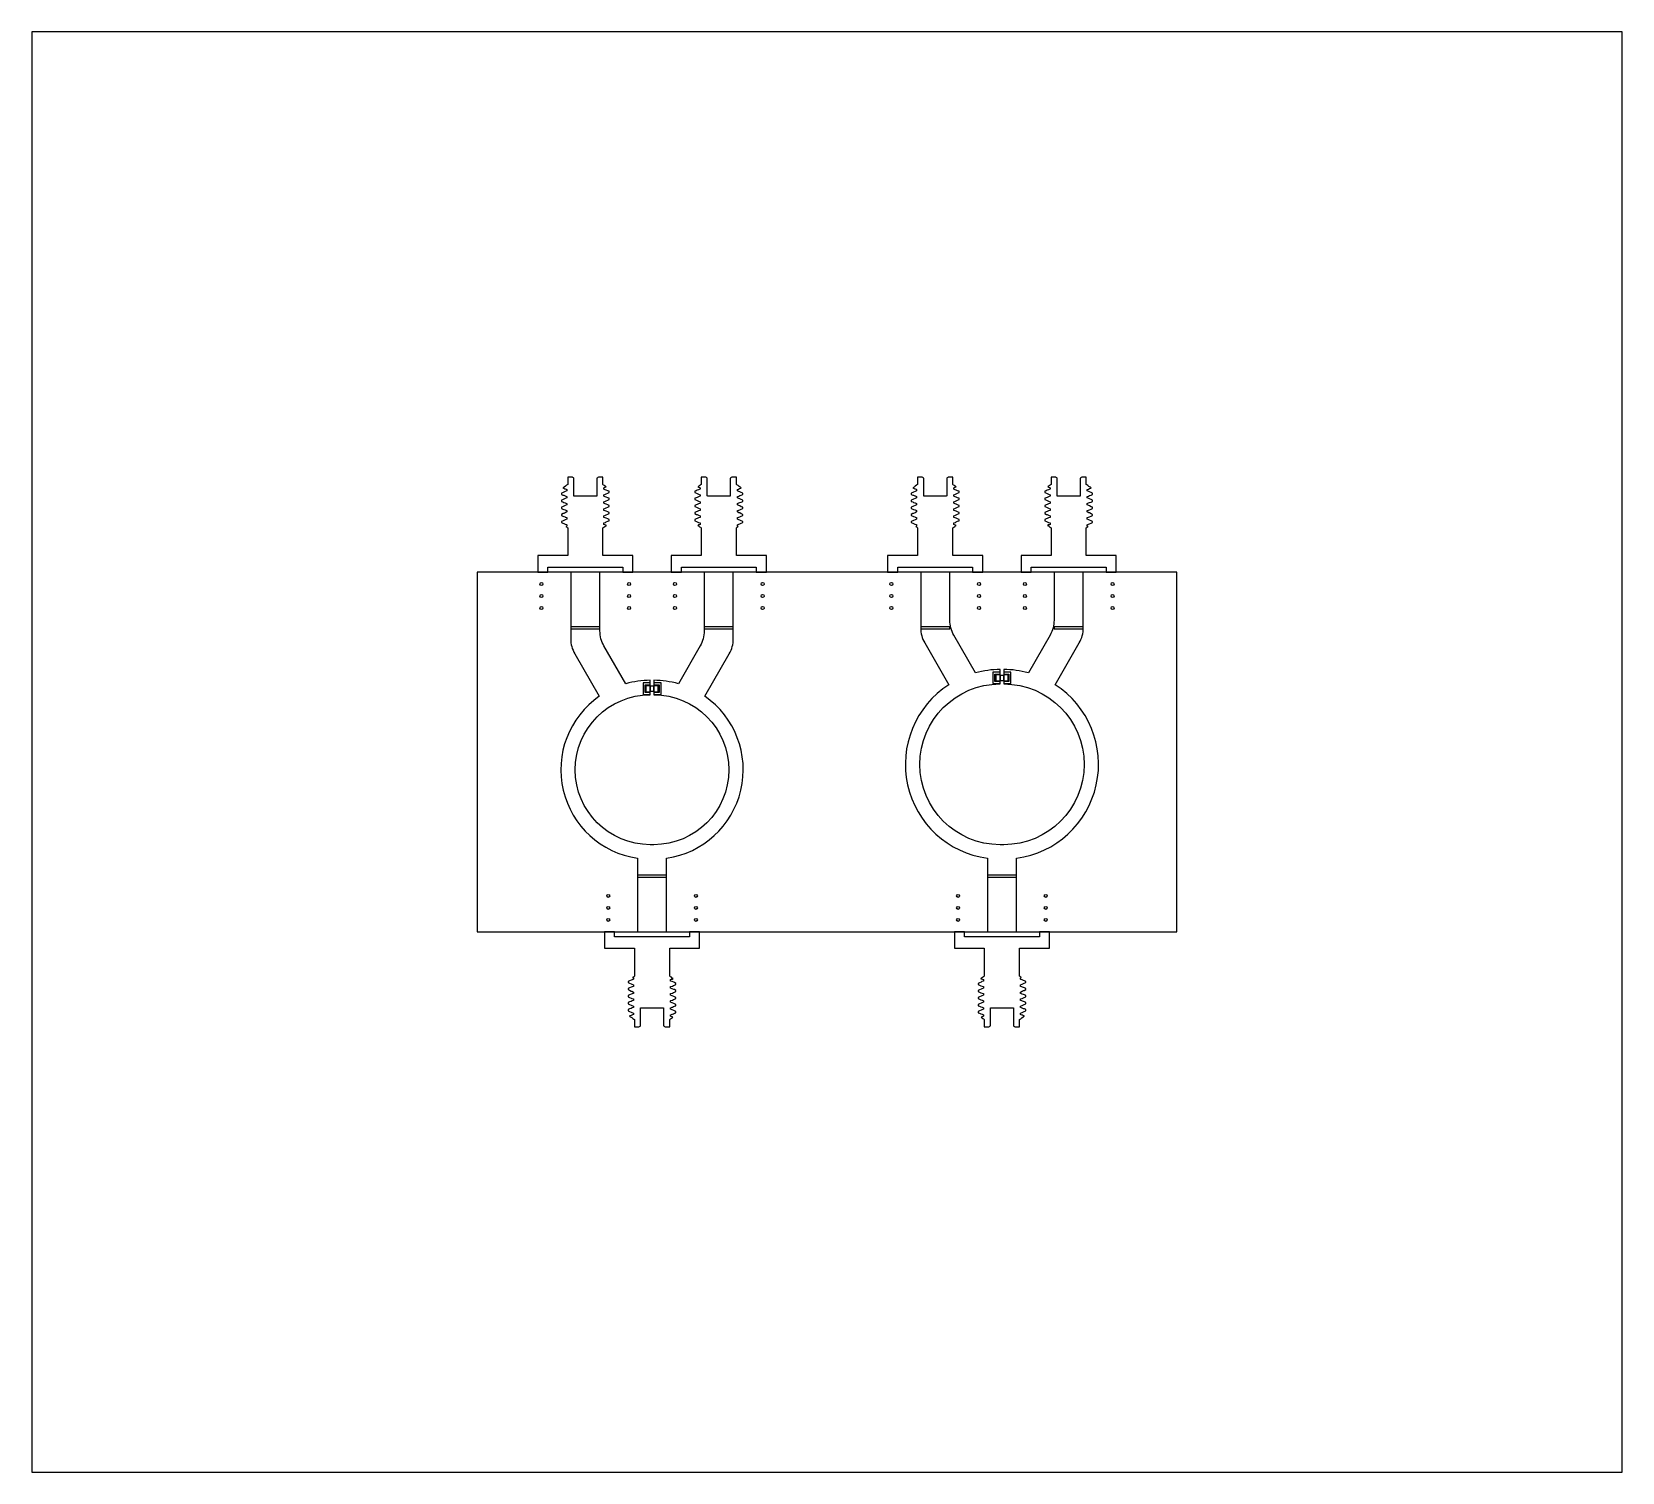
# Model space of a CAD drawing. Header units: metres. Extents: x -80 to 80, y -72 to 72.
import ezdxf

# ---------------------------------------------------------------- set-up
doc = ezdxf.new("R2010")
doc.units = ezdxf.units.M
for name, color, linetype in [('Copper_Traces', 10, 'Continuous'), ('Layer_1', 30, 'Continuous'), ('Layer_2', 50, 'Continuous')]:
    doc.layers.add(name, color=color, linetype=linetype)

msp = doc.modelspace()

# ---------------------------------------------------------------- linework, layer by layer
at = {"layer": 'Copper_Traces'}
for points in [[(-79.54, 72.06), (-79.54, -72.07), (79.54, -72.07), (79.54, 72.06), (-79.54, 72.06)], [(-20.43, 18.5), (-20.43, 17.99), (-19.41, 17.99), (-19.41, 19.64), (-22.41, 19.64), (-22.41, 22.43), (-22.32, 22.5), (-22.22, 22.56), (-22.13, 22.63), (-22.07, 22.67), (-22.08, 22.67), (-22.14, 22.7), (-22.23, 22.73), (-22.31, 22.76), (-22.31, 22.91), (-22.16, 22.97), (-22.08, 23.01), (-21.93, 23.08), (-21.78, 23.14), (-21.78, 23.26), (-21.93, 23.32), (-22.08, 23.38), (-22.18, 23.42), (-22.31, 23.47), (-22.31, 23.61), (-22.16, 23.68), (-22.08, 23.71), (-21.93, 23.78), (-21.78, 23.85), (-21.78, 23.97), (-21.93, 24.03), (-22.08, 24.09), (-22.18, 24.13), (-22.31, 24.17), (-22.31, 24.32), (-22.16, 24.38), (-22.08, 24.42), (-21.93, 24.49), (-21.78, 24.56), (-21.78, 24.67), (-21.93, 24.73), (-22.08, 24.79), (-22.18, 24.83), (-22.31, 24.88), (-22.31, 25.03), (-22.16, 25.09), (-22.08, 25.12), (-21.93, 25.19), (-21.78, 25.26), (-21.78, 25.38), (-21.93, 25.44), (-22.08, 25.5), (-22.18, 25.54), (-22.31, 25.58), (-22.31, 25.73), (-22.16, 25.79), (-22.08, 25.83), (-21.93, 25.9), (-21.78, 25.97), (-21.78, 26.08), (-21.93, 26.14), (-22.08, 26.2), (-22.18, 26.24), (-22.31, 26.29), (-22.31, 26.44), (-22.22, 26.48), (-22.12, 26.52), (-22.09, 26.53), (-22.18, 26.59), (-22.26, 26.65), (-22.35, 26.71), (-22.41, 26.75), (-22.41, 27.51), (-22.83, 27.51), (-22.87, 27.49), (-22.92, 27.47), (-22.97, 27.44), (-23.02, 27.41), (-23.02, 25.63), (-23.02, 25.63), (-23.02, 25.63), (-23.02, 25.63), (-23.02, 25.63), (-23.02, 25.62), (-23.03, 25.62), (-23.03, 25.62), (-23.03, 25.62), (-23.03, 25.61), (-23.03, 25.61), (-23.04, 25.61), (-23.04, 25.61), (-23.04, 25.6), (-23.05, 25.6), (-23.05, 25.6), (-23.06, 25.6), (-23.07, 25.59), (-23.07, 25.59), (-23.08, 25.59), (-23.09, 25.59), (-23.1, 25.59), (-23.1, 25.59), (-23.11, 25.58), (-23.12, 25.58), (-23.13, 25.58), (-25.22, 25.58), (-25.23, 25.58), (-25.24, 25.58), (-25.25, 25.59), (-25.26, 25.59), (-25.26, 25.59), (-25.27, 25.59), (-25.28, 25.59), (-25.29, 25.59), (-25.29, 25.6), (-25.3, 25.6), (-25.3, 25.6), (-25.31, 25.61), (-25.31, 25.61), (-25.32, 25.61), (-25.32, 25.62), (-25.32, 25.62), (-25.33, 25.62), (-25.33, 25.63), (-25.33, 25.63), (-25.33, 25.63), (-25.33, 25.63), (-25.33, 27.41), (-25.37, 27.43), (-25.42, 27.46), (-25.47, 27.49), (-25.52, 27.51), (-25.94, 27.51), (-25.94, 26.75), (-26.05, 26.68), (-26.17, 26.6), (-26.29, 26.51), (-26.42, 26.42), (-26.34, 26.38), (-26.22, 26.34), (-26.19, 26.33), (-26.08, 26.29), (-26.04, 26.27), (-26.04, 26.12), (-26.19, 26.06), (-26.34, 25.99), (-26.4, 25.96), (-26.57, 25.89), (-26.57, 25.77), (-26.43, 25.71), (-26.34, 25.68), (-26.2, 25.63), (-26.19, 25.62), (-26.06, 25.57), (-26.04, 25.56), (-26.04, 25.42), (-26.19, 25.35), (-26.34, 25.28), (-26.4, 25.26), (-26.57, 25.18), (-26.57, 25.07), (-26.43, 25.01), (-26.34, 24.97), (-26.2, 24.92), (-26.19, 24.91), (-26.06, 24.87), (-26.04, 24.86), (-26.04, 24.71), (-26.19, 24.65), (-26.34, 24.58), (-26.4, 24.55), (-26.57, 24.48), (-26.57, 24.36), (-26.43, 24.3), (-26.34, 24.27), (-26.2, 24.21), (-26.19, 24.21), (-26.06, 24.16), (-26.04, 24.15), (-26.04, 24.01), (-26.19, 23.94), (-26.34, 23.87), (-26.4, 23.85), (-26.57, 23.77), (-26.57, 23.65), (-26.43, 23.6), (-26.34, 23.56), (-26.2, 23.51), (-26.19, 23.5), (-26.06, 23.46), (-26.04, 23.45), (-26.04, 23.3), (-26.19, 23.24), (-26.34, 23.17), (-26.4, 23.14), (-26.57, 23.06), (-26.57, 22.95), (-26.43, 22.89), (-26.34, 22.86), (-26.2, 22.8), (-26.19, 22.8), (-26.06, 22.75), (-26.04, 22.74), (-26.04, 22.59), (-26.07, 22.58), (-26.12, 22.56), (-26.06, 22.51), (-25.99, 22.47), (-25.94, 22.43), (-25.94, 19.64), (-28.94, 19.64), (-28.94, 17.99), (-27.92, 17.99), (-27.92, 18.5), (-20.43, 18.5)], [(-6.06, 17.99), (-6.06, 19.64), (-9.06, 19.64), (-9.06, 22.43), (-8.99, 22.48), (-8.93, 22.52), (-8.88, 22.56), (-8.9, 22.57), (-8.96, 22.59), (-8.96, 22.74), (-8.83, 22.79), (-8.73, 22.83), (-8.58, 22.89), (-8.43, 22.95), (-8.43, 23.06), (-8.58, 23.13), (-8.73, 23.2), (-8.81, 23.24), (-8.96, 23.3), (-8.96, 23.45), (-8.83, 23.49), (-8.73, 23.53), (-8.58, 23.59), (-8.43, 23.65), (-8.43, 23.77), (-8.58, 23.84), (-8.73, 23.91), (-8.81, 23.94), (-8.96, 24.01), (-8.96, 24.15), (-8.83, 24.2), (-8.73, 24.24), (-8.58, 24.3), (-8.43, 24.36), (-8.43, 24.48), (-8.58, 24.54), (-8.73, 24.61), (-8.81, 24.65), (-8.96, 24.71), (-8.96, 24.86), (-8.83, 24.91), (-8.73, 24.95), (-8.58, 25), (-8.43, 25.07), (-8.43, 25.18), (-8.58, 25.25), (-8.73, 25.32), (-8.81, 25.35), (-8.96, 25.42), (-8.96, 25.56), (-8.83, 25.61), (-8.73, 25.65), (-8.58, 25.71), (-8.43, 25.77), (-8.43, 25.89), (-8.58, 25.96), (-8.73, 26.02), (-8.81, 26.06), (-8.96, 26.12), (-8.96, 26.27), (-8.85, 26.31), (-8.74, 26.35), (-8.73, 26.36), (-8.61, 26.4), (-8.58, 26.42), (-8.69, 26.5), (-8.8, 26.57), (-8.9, 26.65), (-9.01, 26.72), (-9.06, 26.75), (-9.06, 27.51), (-9.48, 27.51), (-9.52, 27.49), (-9.57, 27.47), (-9.62, 27.44), (-9.67, 27.41), (-9.67, 25.63), (-9.67, 25.63), (-9.67, 25.63), (-9.67, 25.63), (-9.67, 25.63), (-9.67, 25.62), (-9.68, 25.62), (-9.68, 25.62), (-9.68, 25.62), (-9.68, 25.61), (-9.68, 25.61), (-9.69, 25.61), (-9.69, 25.61), (-9.69, 25.6), (-9.7, 25.6), (-9.7, 25.6), (-9.71, 25.6), (-9.72, 25.59), (-9.72, 25.59), (-9.73, 25.59), (-9.74, 25.59), (-9.75, 25.59), (-9.75, 25.59), (-9.76, 25.58), (-9.77, 25.58), (-9.78, 25.58), (-11.87, 25.58), (-11.88, 25.58), (-11.89, 25.58), (-11.9, 25.59), (-11.91, 25.59), (-11.91, 25.59), (-11.92, 25.59), (-11.93, 25.59), (-11.94, 25.59), (-11.94, 25.6), (-11.95, 25.6), (-11.95, 25.6), (-11.96, 25.61), (-11.96, 25.61), (-11.97, 25.61), (-11.97, 25.62), (-11.97, 25.62), (-11.98, 25.62), (-11.98, 25.63), (-11.98, 25.63), (-11.98, 25.63), (-11.98, 25.63), (-11.98, 27.41), (-12.02, 27.43), (-12.07, 27.46), (-12.12, 27.49), (-12.17, 27.51), (-12.59, 27.51), (-12.59, 26.75), (-12.68, 26.69), (-12.77, 26.63), (-12.86, 26.57), (-12.91, 26.53), (-12.84, 26.5), (-12.75, 26.46), (-12.69, 26.44), (-12.69, 26.29), (-12.71, 26.28), (-12.84, 26.23), (-12.85, 26.23), (-12.99, 26.18), (-13.08, 26.14), (-13.22, 26.08), (-13.22, 25.97), (-13.05, 25.89), (-12.99, 25.86), (-12.84, 25.8), (-12.69, 25.73), (-12.69, 25.58), (-12.71, 25.58), (-12.84, 25.53), (-12.85, 25.52), (-12.99, 25.47), (-13.08, 25.44), (-13.22, 25.38), (-13.22, 25.26), (-13.05, 25.18), (-12.99, 25.16), (-12.84, 25.09), (-12.69, 25.03), (-12.69, 24.88), (-12.71, 24.87), (-12.84, 24.82), (-12.85, 24.82), (-12.99, 24.77), (-13.08, 24.73), (-13.22, 24.67), (-13.22, 24.56), (-13.05, 24.48), (-12.99, 24.45), (-12.84, 24.39), (-12.69, 24.32), (-12.69, 24.17), (-12.71, 24.16), (-12.84, 24.12), (-12.85, 24.11), (-12.99, 24.06), (-13.08, 24.02), (-13.22, 23.97), (-13.22, 23.85), (-13.05, 23.77), (-12.99, 23.75), (-12.84, 23.68), (-12.69, 23.61), (-12.69, 23.47), (-12.71, 23.46), (-12.84, 23.41), (-12.85, 23.41), (-12.99, 23.35), (-13.08, 23.32), (-13.22, 23.26), (-13.22, 23.14), (-13.05, 23.07), (-12.99, 23.04), (-12.84, 22.97), (-12.69, 22.91), (-12.69, 22.76), (-12.75, 22.74), (-12.84, 22.71), (-12.93, 22.67), (-12.84, 22.61), (-12.75, 22.54), (-12.66, 22.48), (-12.59, 22.43), (-12.59, 19.64), (-15.59, 19.64), (-15.59, 17.99), (-14.57, 17.99), (-14.57, 18.5), (-7.08, 18.5), (-7.08, 17.99), (-6.06, 17.99)], [(6.06, 19.64), (6.06, 17.99), (7.08, 17.99), (7.08, 18.5), (14.57, 18.5), (14.57, 17.99), (15.59, 17.99), (15.59, 19.64), (12.59, 19.64), (12.59, 22.43), (12.68, 22.5), (12.78, 22.56), (12.87, 22.63), (12.93, 22.67), (12.92, 22.67), (12.86, 22.7), (12.77, 22.73), (12.69, 22.76), (12.69, 22.91), (12.84, 22.97), (12.92, 23.01), (13.07, 23.08), (13.22, 23.14), (13.22, 23.26), (13.07, 23.32), (12.92, 23.38), (12.82, 23.42), (12.69, 23.47), (12.69, 23.61), (12.84, 23.68), (12.92, 23.71), (13.07, 23.78), (13.22, 23.85), (13.22, 23.97), (13.07, 24.03), (12.92, 24.09), (12.82, 24.13), (12.69, 24.17), (12.69, 24.32), (12.84, 24.38), (12.92, 24.42), (13.07, 24.49), (13.22, 24.56), (13.22, 24.67), (13.07, 24.73), (12.92, 24.79), (12.82, 24.83), (12.69, 24.88), (12.69, 25.03), (12.84, 25.09), (12.92, 25.12), (13.07, 25.19), (13.22, 25.26), (13.22, 25.38), (13.07, 25.44), (12.92, 25.5), (12.82, 25.54), (12.69, 25.58), (12.69, 25.73), (12.84, 25.79), (12.92, 25.83), (13.07, 25.9), (13.22, 25.97), (13.22, 26.08), (13.07, 26.14), (12.92, 26.2), (12.82, 26.24), (12.69, 26.29), (12.69, 26.44), (12.78, 26.48), (12.88, 26.52), (12.91, 26.53), (12.82, 26.59), (12.74, 26.65), (12.65, 26.71), (12.59, 26.75), (12.59, 27.51), (12.17, 27.51), (12.13, 27.49), (12.08, 27.47), (12.03, 27.44), (11.98, 27.41), (11.98, 25.63), (11.98, 25.63), (11.98, 25.63), (11.98, 25.63), (11.98, 25.63), (11.98, 25.62), (11.97, 25.62), (11.97, 25.62), (11.97, 25.62), (11.97, 25.61), (11.97, 25.61), (11.96, 25.61), (11.96, 25.61), (11.96, 25.6), (11.95, 25.6), (11.95, 25.6), (11.94, 25.6), (11.93, 25.59), (11.93, 25.59), (11.92, 25.59), (11.91, 25.59), (11.9, 25.59), (11.9, 25.59), (11.89, 25.58), (11.88, 25.58), (11.87, 25.58), (9.78, 25.58), (9.77, 25.58), (9.76, 25.58), (9.75, 25.59), (9.74, 25.59), (9.74, 25.59), (9.73, 25.59), (9.72, 25.59), (9.71, 25.59), (9.71, 25.6), (9.7, 25.6), (9.7, 25.6), (9.69, 25.61), (9.69, 25.61), (9.68, 25.61), (9.68, 25.62), (9.68, 25.62), (9.67, 25.62), (9.67, 25.63), (9.67, 25.63), (9.67, 25.63), (9.67, 25.63), (9.67, 27.41), (9.63, 27.43), (9.58, 27.46), (9.53, 27.49), (9.48, 27.51), (9.06, 27.51), (9.06, 26.75), (8.95, 26.68), (8.83, 26.6), (8.71, 26.51), (8.58, 26.42), (8.66, 26.38), (8.78, 26.34), (8.81, 26.33), (8.92, 26.29), (8.96, 26.27), (8.96, 26.12), (8.81, 26.06), (8.66, 25.99), (8.6, 25.96), (8.43, 25.89), (8.43, 25.77), (8.57, 25.71), (8.66, 25.68), (8.8, 25.63), (8.81, 25.62), (8.94, 25.57), (8.96, 25.56), (8.96, 25.42), (8.81, 25.35), (8.66, 25.28), (8.6, 25.26), (8.43, 25.18), (8.43, 25.07), (8.57, 25.01), (8.66, 24.97), (8.8, 24.92), (8.81, 24.91), (8.94, 24.87), (8.96, 24.86), (8.96, 24.71), (8.81, 24.65), (8.66, 24.58), (8.6, 24.55), (8.43, 24.48), (8.43, 24.36), (8.57, 24.3), (8.66, 24.27), (8.8, 24.21), (8.81, 24.21), (8.94, 24.16), (8.96, 24.15), (8.96, 24.01), (8.81, 23.94), (8.66, 23.87), (8.6, 23.85), (8.43, 23.77), (8.43, 23.65), (8.57, 23.6), (8.66, 23.56), (8.8, 23.51), (8.81, 23.5), (8.94, 23.46), (8.96, 23.45), (8.96, 23.3), (8.81, 23.24), (8.66, 23.17), (8.6, 23.14), (8.43, 23.06), (8.43, 22.95), (8.57, 22.89), (8.66, 22.86), (8.8, 22.8), (8.81, 22.8), (8.94, 22.75), (8.96, 22.74), (8.96, 22.59), (8.93, 22.58), (8.88, 22.56), (8.94, 22.51), (9.01, 22.47), (9.06, 22.43), (9.06, 19.64), (6.06, 19.64)], [(28.94, 17.99), (28.94, 19.64), (25.94, 19.64), (25.94, 22.43), (26.01, 22.48), (26.07, 22.52), (26.12, 22.56), (26.1, 22.57), (26.04, 22.59), (26.04, 22.74), (26.17, 22.79), (26.27, 22.83), (26.42, 22.89), (26.57, 22.95), (26.57, 23.06), (26.42, 23.13), (26.27, 23.2), (26.19, 23.24), (26.04, 23.3), (26.04, 23.45), (26.17, 23.49), (26.27, 23.53), (26.42, 23.59), (26.57, 23.65), (26.57, 23.77), (26.42, 23.84), (26.27, 23.91), (26.19, 23.94), (26.04, 24.01), (26.04, 24.15), (26.17, 24.2), (26.27, 24.24), (26.42, 24.3), (26.57, 24.36), (26.57, 24.48), (26.42, 24.54), (26.27, 24.61), (26.19, 24.65), (26.04, 24.71), (26.04, 24.86), (26.17, 24.91), (26.27, 24.95), (26.42, 25), (26.57, 25.07), (26.57, 25.18), (26.42, 25.25), (26.27, 25.32), (26.19, 25.35), (26.04, 25.42), (26.04, 25.56), (26.17, 25.61), (26.27, 25.65), (26.42, 25.71), (26.57, 25.77), (26.57, 25.89), (26.42, 25.96), (26.27, 26.02), (26.19, 26.06), (26.04, 26.12), (26.04, 26.27), (26.15, 26.31), (26.26, 26.35), (26.27, 26.36), (26.39, 26.4), (26.42, 26.42), (26.31, 26.5), (26.2, 26.57), (26.1, 26.65), (25.99, 26.72), (25.94, 26.75), (25.94, 27.51), (25.52, 27.51), (25.48, 27.49), (25.43, 27.47), (25.38, 27.44), (25.33, 27.41), (25.33, 25.63), (25.33, 25.63), (25.33, 25.63), (25.33, 25.63), (25.33, 25.63), (25.33, 25.62), (25.32, 25.62), (25.32, 25.62), (25.32, 25.62), (25.32, 25.61), (25.32, 25.61), (25.31, 25.61), (25.31, 25.61), (25.31, 25.6), (25.3, 25.6), (25.3, 25.6), (25.29, 25.6), (25.28, 25.59), (25.28, 25.59), (25.27, 25.59), (25.26, 25.59), (25.25, 25.59), (25.25, 25.59), (25.24, 25.58), (25.23, 25.58), (25.22, 25.58), (23.13, 25.58), (23.12, 25.58), (23.11, 25.58), (23.1, 25.59), (23.09, 25.59), (23.09, 25.59), (23.08, 25.59), (23.07, 25.59), (23.06, 25.59), (23.06, 25.6), (23.05, 25.6), (23.05, 25.6), (23.04, 25.61), (23.04, 25.61), (23.03, 25.61), (23.03, 25.62), (23.03, 25.62), (23.02, 25.62), (23.02, 25.63), (23.02, 25.63), (23.02, 25.63), (23.02, 25.63), (23.02, 27.41), (22.98, 27.43), (22.93, 27.46), (22.88, 27.49), (22.83, 27.51), (22.41, 27.51), (22.41, 26.75), (22.32, 26.69), (22.23, 26.63), (22.14, 26.57), (22.09, 26.53), (22.16, 26.5), (22.25, 26.46), (22.31, 26.44), (22.31, 26.29), (22.29, 26.28), (22.16, 26.23), (22.15, 26.23), (22.01, 26.18), (21.92, 26.14), (21.78, 26.08), (21.78, 25.97), (21.95, 25.89), (22.01, 25.86), (22.16, 25.8), (22.31, 25.73), (22.31, 25.58), (22.29, 25.58), (22.16, 25.53), (22.15, 25.52), (22.01, 25.47), (21.92, 25.44), (21.78, 25.38), (21.78, 25.26), (21.95, 25.18), (22.01, 25.16), (22.16, 25.09), (22.31, 25.03), (22.31, 24.88), (22.29, 24.87), (22.16, 24.82), (22.15, 24.82), (22.01, 24.77), (21.92, 24.73), (21.78, 24.67), (21.78, 24.56), (21.95, 24.48), (22.01, 24.45), (22.16, 24.39), (22.31, 24.32), (22.31, 24.17), (22.29, 24.16), (22.16, 24.12), (22.15, 24.11), (22.01, 24.06), (21.92, 24.02), (21.78, 23.97), (21.78, 23.85), (21.95, 23.77), (22.01, 23.75), (22.16, 23.68), (22.31, 23.61), (22.31, 23.47), (22.29, 23.46), (22.16, 23.41), (22.15, 23.41), (22.01, 23.35), (21.92, 23.32), (21.78, 23.26), (21.78, 23.14), (21.95, 23.07), (22.01, 23.04), (22.16, 22.97), (22.31, 22.91), (22.31, 22.76), (22.25, 22.74), (22.16, 22.71), (22.07, 22.67), (22.16, 22.61), (22.25, 22.54), (22.34, 22.48), (22.41, 22.43), (22.41, 19.64), (19.41, 19.64), (19.41, 17.99), (20.43, 17.99), (20.43, 18.5), (27.92, 18.5), (27.92, 17.99), (28.94, 17.99)], [(35, 18), (-35, 18), (-35, -18), (35, -18), (35, 18)], [(-12.74, -19.65), (-12.74, -18), (-13.75, -18), (-13.75, -18.51), (-21.25, -18.51), (-21.25, -18), (-22.26, -18), (-22.26, -19.65), (-19.27, -19.65), (-19.27, -22.44), (-19.33, -22.49), (-19.4, -22.53), (-19.45, -22.57), (-19.42, -22.58), (-19.36, -22.61), (-19.36, -22.75), (-19.49, -22.8), (-19.6, -22.84), (-19.74, -22.9), (-19.89, -22.96), (-19.89, -23.08), (-19.74, -23.14), (-19.59, -23.21), (-19.51, -23.25), (-19.36, -23.31), (-19.36, -23.46), (-19.49, -23.5), (-19.6, -23.55), (-19.74, -23.6), (-19.89, -23.67), (-19.89, -23.78), (-19.74, -23.85), (-19.59, -23.92), (-19.51, -23.95), (-19.36, -24.02), (-19.36, -24.16), (-19.49, -24.21), (-19.6, -24.25), (-19.74, -24.31), (-19.89, -24.37), (-19.89, -24.49), (-19.74, -24.56), (-19.59, -24.62), (-19.51, -24.66), (-19.36, -24.72), (-19.36, -24.87), (-19.49, -24.92), (-19.6, -24.96), (-19.74, -25.02), (-19.89, -25.08), (-19.89, -25.19), (-19.74, -25.26), (-19.59, -25.33), (-19.51, -25.36), (-19.36, -25.43), (-19.36, -25.57), (-19.49, -25.62), (-19.6, -25.66), (-19.74, -25.72), (-19.89, -25.78), (-19.89, -25.9), (-19.74, -25.97), (-19.59, -26.03), (-19.51, -26.07), (-19.36, -26.13), (-19.36, -26.28), (-19.47, -26.32), (-19.58, -26.36), (-19.6, -26.37), (-19.71, -26.41), (-19.74, -26.43), (-19.64, -26.51), (-19.53, -26.58), (-19.42, -26.66), (-19.32, -26.73), (-19.27, -26.76), (-19.27, -27.52), (-18.85, -27.52), (-18.81, -27.5), (-18.76, -27.48), (-18.7, -27.45), (-18.65, -27.42), (-18.65, -25.65), (-18.65, -25.64), (-18.65, -25.64), (-18.65, -25.64), (-18.65, -25.64), (-18.65, -25.63), (-18.65, -25.63), (-18.65, -25.63), (-18.64, -25.62), (-18.64, -25.62), (-18.64, -25.62), (-18.63, -25.62), (-18.63, -25.61), (-18.63, -25.61), (-18.62, -25.61), (-18.61, -25.61), (-18.61, -25.6), (-18.6, -25.6), (-18.59, -25.6), (-18.59, -25.6), (-18.58, -25.6), (-18.58, -25.6), (-18.57, -25.6), (-18.56, -25.59), (-18.55, -25.59), (-16.45, -25.59), (-16.45, -25.59), (-16.44, -25.6), (-16.43, -25.6), (-16.42, -25.6), (-16.42, -25.6), (-16.41, -25.6), (-16.4, -25.6), (-16.39, -25.6), (-16.38, -25.61), (-16.38, -25.61), (-16.37, -25.61), (-16.37, -25.62), (-16.36, -25.62), (-16.36, -25.62), (-16.35, -25.63), (-16.35, -25.63), (-16.35, -25.63), (-16.35, -25.63), (-16.35, -25.64), (-16.35, -25.64), (-16.35, -25.64), (-16.35, -25.65), (-16.35, -27.42), (-16.3, -27.45), (-16.25, -27.47), (-16.2, -27.5), (-16.15, -27.52), (-15.73, -27.52), (-15.73, -26.76), (-15.65, -26.7), (-15.56, -26.64), (-15.46, -26.58), (-15.42, -26.54), (-15.48, -26.51), (-15.58, -26.47), (-15.64, -26.45), (-15.64, -26.3), (-15.61, -26.29), (-15.49, -26.24), (-15.47, -26.24), (-15.34, -26.19), (-15.25, -26.15), (-15.11, -26.09), (-15.11, -25.98), (-15.27, -25.9), (-15.33, -25.87), (-15.48, -25.81), (-15.64, -25.74), (-15.64, -25.6), (-15.61, -25.59), (-15.49, -25.54), (-15.47, -25.53), (-15.34, -25.48), (-15.25, -25.45), (-15.11, -25.39), (-15.11, -25.27), (-15.27, -25.2), (-15.33, -25.17), (-15.48, -25.1), (-15.64, -25.04), (-15.64, -24.89), (-15.61, -24.88), (-15.49, -24.83), (-15.47, -24.83), (-15.34, -24.78), (-15.25, -24.74), (-15.11, -24.68), (-15.11, -24.57), (-15.27, -24.49), (-15.33, -24.46), (-15.48, -24.4), (-15.64, -24.33), (-15.64, -24.18), (-15.61, -24.18), (-15.49, -24.13), (-15.47, -24.12), (-15.34, -24.07), (-15.25, -24.03), (-15.11, -23.98), (-15.11, -23.86), (-15.27, -23.78), (-15.33, -23.76), (-15.48, -23.69), (-15.64, -23.63), (-15.64, -23.48), (-15.61, -23.47), (-15.49, -23.42), (-15.47, -23.42), (-15.34, -23.36), (-15.25, -23.33), (-15.11, -23.27), (-15.11, -23.16), (-15.27, -23.08), (-15.33, -23.05), (-15.48, -22.98), (-15.64, -22.92), (-15.64, -22.77), (-15.57, -22.75), (-15.49, -22.72), (-15.39, -22.68), (-15.48, -22.62), (-15.57, -22.55), (-15.66, -22.49), (-15.73, -22.44), (-15.73, -19.65), (-12.74, -19.65)], [(13.75, -18.51), (13.75, -18), (12.74, -18), (12.74, -19.65), (15.73, -19.65), (15.73, -22.44), (15.64, -22.51), (15.55, -22.57), (15.45, -22.64), (15.39, -22.68), (15.4, -22.69), (15.46, -22.71), (15.55, -22.74), (15.64, -22.77), (15.64, -22.92), (15.49, -22.98), (15.41, -23.02), (15.26, -23.09), (15.11, -23.16), (15.11, -23.27), (15.26, -23.33), (15.4, -23.39), (15.51, -23.43), (15.64, -23.48), (15.64, -23.63), (15.49, -23.69), (15.41, -23.72), (15.26, -23.79), (15.11, -23.86), (15.11, -23.98), (15.26, -24.04), (15.4, -24.1), (15.51, -24.14), (15.64, -24.18), (15.64, -24.33), (15.49, -24.39), (15.41, -24.43), (15.26, -24.5), (15.11, -24.57), (15.11, -24.68), (15.26, -24.74), (15.4, -24.8), (15.51, -24.84), (15.64, -24.89), (15.64, -25.04), (15.49, -25.1), (15.41, -25.14), (15.26, -25.2), (15.11, -25.27), (15.11, -25.39), (15.26, -25.45), (15.4, -25.51), (15.51, -25.55), (15.64, -25.6), (15.64, -25.74), (15.49, -25.81), (15.41, -25.84), (15.26, -25.91), (15.11, -25.98), (15.11, -26.09), (15.26, -26.15), (15.4, -26.21), (15.51, -26.25), (15.64, -26.3), (15.64, -26.45), (15.54, -26.49), (15.44, -26.53), (15.42, -26.54), (15.5, -26.6), (15.59, -26.67), (15.67, -26.72), (15.73, -26.76), (15.73, -27.52), (16.15, -27.52), (16.19, -27.5), (16.24, -27.48), (16.3, -27.45), (16.35, -27.42), (16.35, -25.65), (16.35, -25.64), (16.35, -25.64), (16.35, -25.64), (16.35, -25.64), (16.35, -25.63), (16.35, -25.63), (16.35, -25.63), (16.36, -25.62), (16.36, -25.62), (16.36, -25.62), (16.37, -25.62), (16.37, -25.61), (16.37, -25.61), (16.38, -25.61), (16.39, -25.61), (16.39, -25.6), (16.4, -25.6), (16.41, -25.6), (16.41, -25.6), (16.42, -25.6), (16.42, -25.6), (16.43, -25.6), (16.44, -25.59), (16.45, -25.59), (18.55, -25.59), (18.55, -25.59), (18.56, -25.6), (18.57, -25.6), (18.58, -25.6), (18.58, -25.6), (18.59, -25.6), (18.6, -25.6), (18.61, -25.6), (18.62, -25.61), (18.62, -25.61), (18.63, -25.61), (18.63, -25.62), (18.64, -25.62), (18.64, -25.62), (18.65, -25.63), (18.65, -25.63), (18.65, -25.63), (18.65, -25.63), (18.65, -25.64), (18.65, -25.64), (18.65, -25.64), (18.65, -25.65), (18.65, -27.42), (18.7, -27.45), (18.75, -27.47), (18.8, -27.5), (18.85, -27.52), (19.27, -27.52), (19.27, -26.76), (19.38, -26.69), (19.49, -26.61), (19.61, -26.52), (19.74, -26.43), (19.66, -26.39), (19.55, -26.35), (19.51, -26.34), (19.41, -26.3), (19.36, -26.28), (19.36, -26.13), (19.52, -26.07), (19.67, -26), (19.73, -25.97), (19.89, -25.9), (19.89, -25.78), (19.75, -25.72), (19.66, -25.69), (19.53, -25.64), (19.51, -25.63), (19.39, -25.58), (19.36, -25.57), (19.36, -25.43), (19.52, -25.36), (19.67, -25.3), (19.73, -25.27), (19.89, -25.19), (19.89, -25.08), (19.75, -25.02), (19.66, -24.98), (19.53, -24.93), (19.51, -24.92), (19.39, -24.88), (19.36, -24.87), (19.36, -24.72), (19.52, -24.66), (19.67, -24.59), (19.73, -24.56), (19.89, -24.49), (19.89, -24.37), (19.75, -24.31), (19.66, -24.28), (19.53, -24.23), (19.51, -24.22), (19.39, -24.17), (19.36, -24.16), (19.36, -24.02), (19.52, -23.95), (19.67, -23.88), (19.73, -23.86), (19.89, -23.78), (19.89, -23.67), (19.75, -23.61), (19.66, -23.57), (19.53, -23.52), (19.51, -23.51), (19.39, -23.47), (19.36, -23.46), (19.36, -23.31), (19.52, -23.25), (19.67, -23.18), (19.73, -23.15), (19.89, -23.08), (19.89, -22.96), (19.75, -22.9), (19.66, -22.87), (19.53, -22.81), (19.51, -22.81), (19.39, -22.76), (19.36, -22.75), (19.36, -22.61), (19.39, -22.59), (19.45, -22.57), (19.38, -22.52), (19.32, -22.48), (19.27, -22.44), (19.27, -19.65), (22.26, -19.65), (22.26, -18), (21.25, -18), (21.25, -18.51), (13.75, -18.51)]]:
    msp.add_lwpolyline(points, close=True, dxfattribs=at)
for centre in [(-28.56, 16.8), (-19.79, 16.8), (-15.21, 16.8), (-6.44, 16.8), (6.44, 16.8), (15.21, 16.8), (19.79, 16.8), (28.56, 16.8), (-28.56, 15.6), (-28.56, 14.4), (-19.79, 15.6), (-19.79, 14.4), (-15.21, 15.6), (-15.21, 14.4), (-6.44, 15.6), (-6.44, 14.4), (6.44, 15.6), (6.44, 14.4), (15.21, 15.6), (15.21, 14.4), (19.79, 15.6), (19.79, 14.4), (28.56, 15.6), (28.56, 14.4), (-21.88, -14.4), (-13.12, -14.4), (13.12, -14.4), (21.88, -14.4), (-21.88, -15.6), (-13.12, -15.6), (13.12, -15.6), (21.88, -15.6), (-21.88, -16.8), (-13.12, -16.8), (13.12, -16.8), (21.88, -16.8)]:
    msp.add_circle(centre, 0.15, dxfattribs=at)
at = {"layer": 'Layer_1'}
for points in [[(-22.78, 5.57, 0.680708), (-18.96, -10.63), (-18.96, -18), (-16.04, -18), (-16.04, -10.63, 0.680708), (-12.22, 5.57), (-9.77, 9.82, 0.131652), (-9.37, 11.32), (-9.37, 18), (-12.29, 18), (-12.29, 12.11, -0.131652), (-12.69, 10.61), (-14.87, 6.82, 0.069565), (-17.32, 7.17), (-17.32, 5.72, -1), (-17.32, -9.28), (-17.68, -9.28, -1), (-17.68, 5.72), (-17.68, 7.17, 0.069565), (-20.13, 6.82), (-22.31, 10.61, -0.131652), (-22.71, 12.11), (-22.71, 18), (-25.64, 18), (-25.64, 11.32, 0.131652), (-25.23, 9.82), (-22.78, 5.57)], [(25.23, 10.91, 0.131652), (25.64, 12.41), (25.64, 18), (22.71, 18), (22.71, 13.19, -0.131652), (22.31, 11.69), (20.14, 7.92, 0.065766), (17.68, 8.25), (17.68, 6.8, -1), (17.68, -9.28), (17.32, -9.28, -1), (17.32, 6.8), (17.32, 8.25, 0.065766), (14.86, 7.92), (12.69, 11.69, -0.131652), (12.29, 13.19), (12.29, 18), (9.37, 18), (9.37, 12.41, 0.131652), (9.77, 10.91), (12.18, 6.73, 0.696041), (16.04, -10.64), (16.04, -18), (18.96, -18), (18.96, -10.64, 0.696041), (22.82, 6.73), (25.23, 10.91)]]:
    msp.add_lwpolyline(points, format="xyb", close=True, dxfattribs=at)
for points in [[(-17.68, 6.58), (-17.68, 6.08), (-17.32, 6.08), (-17.32, 6.58), (-17.68, 6.58)], [(17.32, 7.66), (17.32, 7.16), (17.68, 7.16), (17.68, 7.66), (17.32, 7.66)]]:
    msp.add_lwpolyline(points, close=True, dxfattribs=at)
at = {"layer": 'Layer_2'}
for points in [[(-25.64, 12.31), (-22.71, 12.31), (-22.71, 12.51), (-25.64, 12.51), (-25.64, 12.31)], [(-9.37, 12.51), (-12.29, 12.51), (-12.29, 12.31), (-9.37, 12.31), (-9.37, 12.51)], [(9.37, 12.31), (12.29, 12.31), (12.29, 12.51), (9.37, 12.51), (9.37, 12.31)], [(25.64, 12.51), (22.71, 12.51), (22.71, 12.31), (25.64, 12.31), (25.64, 12.51)], [(16.8, 7.04), (16.8, 7.79), (17.32, 7.79), (17.32, 7.99), (16.6, 7.99), (16.6, 6.84), (17.32, 6.84), (17.32, 7.04), (16.8, 7.04)], [(17.68, 7.04), (17.68, 6.84), (18.4, 6.84), (18.4, 7.99), (17.68, 7.99), (17.68, 7.79), (18.2, 7.79), (18.2, 7.04), (17.68, 7.04)], [(-18.2, 5.95), (-18.2, 6.7), (-17.68, 6.7), (-17.68, 6.9), (-18.4, 6.9), (-18.4, 5.75), (-17.68, 5.75), (-17.68, 5.95), (-18.2, 5.95)], [(-18.12, 6.63), (-18.12, 6.03), (-17.68, 6.03), (-17.68, 6.63), (-18.12, 6.63)], [(-17.32, 5.95), (-17.32, 5.75), (-16.6, 5.75), (-16.6, 6.9), (-17.32, 6.9), (-17.32, 6.7), (-16.8, 6.7), (-16.8, 5.95), (-17.32, 5.95)], [(-16.88, 6.03), (-16.88, 6.63), (-17.32, 6.63), (-17.32, 6.03), (-16.88, 6.03)], [(16.88, 7.71), (16.88, 7.11), (17.32, 7.11), (17.32, 7.71), (16.88, 7.71)], [(18.12, 7.11), (18.12, 7.71), (17.68, 7.71), (17.68, 7.11), (18.12, 7.11)], [(-18.96, -12.53), (-16.04, -12.53), (-16.04, -12.32), (-18.96, -12.32), (-18.96, -12.53)], [(18.96, -12.32), (16.04, -12.32), (16.04, -12.53), (18.96, -12.53), (18.96, -12.32)]]:
    msp.add_lwpolyline(points, close=True, dxfattribs=at)

doc.saveas('drawing.dxf')
